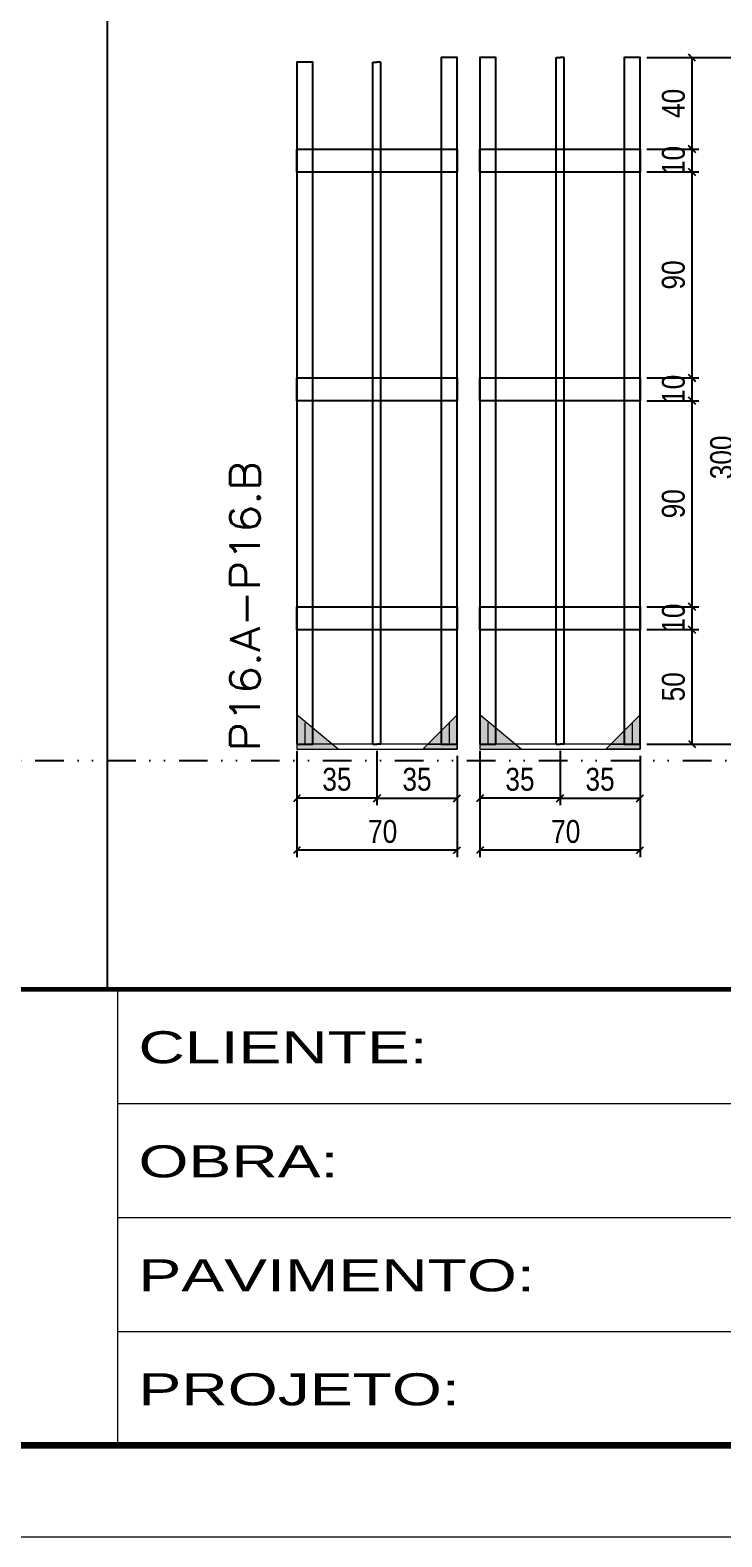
# Model space of a CAD drawing. Extents: x 14400 to 27878, y -21631 to 6985.
# Drawn here: x 19556 to 19858, y -7848 to -7190 of the extents above; entities that cross this region are included whole.
import ezdxf

# ---------------------------------------------------------------- set-up
doc = ezdxf.new("R2010")
doc.units = 0
for name, pattern in [('CONTINUO', [0]), ('DASHED', [0.75, 0.5, -0.25]), ('DIVIDE2', [0.625, 0.25, -0.125, 0, -0.125, 0, -0.125]), ('HIDDEN', [0.375, 0.25, -0.125])]:
    doc.linetypes.add(name, pattern=pattern)
for name, color, linetype in [('COTA', 241, 'Continuous'), ('Nível', 160, 'Continuous'), ('SARR_2.2x10', 60, 'Continuous'), ('SARR_3.5x7', 81, 'Continuous'), ('SARR_7x7', 40, 'Continuous')]:
    doc.layers.add(name, color=color, linetype=linetype)
for name, color, linetype, lineweight in [('Folhas', 255, 'Continuous', 9), ('Madeira', 126, 'Continuous', 18), ('Sarr 2.2x7', 40, 'Continuous', 9), ('SARRAFO DE PRESSAO', 251, 'DASHED', 9), ('Texto Seção', 7, 'Continuous', 15)]:
    doc.layers.add(name, color=color, linetype=linetype, lineweight=lineweight)
doc.styles.add('COTA TECNICA', font='techl___.ttf', dxfattribs={"height": 10})
doc.styles.add('REGUA-120', font='ROMANS.shx', dxfattribs={"height": 15})
doc.styles.add('Tecnologia', font='')
doc.styles.get('Tecnologia').set_extended_font_data('Forgotten Futurist')
doc.dimstyles.new('PAINEL', dxfattribs={"dimtxt": 10, "dimasz": 3, "dimexe": 3, "dimexo": 3, "dimgap": 3, "dimtad": 1, "dimdec": 1, "dimzin": 12, "dimdsep": 46, "dimtxsty": 'COTA TECNICA', "dimblk1": 'OBLIQUE', "dimblk2": 'OBLIQUE', "dimsah": 1, "dimcen": 0.9, "dimclrd": 4, "dimclre": 4, "dimclrt": 240, "dimadec": 1, "dimazin": 3, "dimtfac": 1, "dimtdec": 1, "dimtmove": 0, "dimatfit": 3, "dimfxl": 1, "dimtolj": 1, "dimtzin": 12, "dimarcsym": 0})

# ---------------------------------------------------------------- blocks, each defined once
blk = doc.blocks.new('9999999999')
at = {"color": 30, "linetype": 'CONTINUO'}
for p, q in [((98564.56, 34230.21), (98564.56, 34429.45)), ((98564.56, 34379.64), (99583.98, 34379.64)), ((98564.56, 34329.83), (99487.98, 34329.83)), ((98564.56, 34280.02), (99487.98, 34280.02))]:
    blk.add_line(p, q, dxfattribs=at)
at = {"color": 30, "linetype": 'CONTINUO', "const_width": 2}
blk.add_lwpolyline([(99583.98, 34230.21), (99583.98, 34414.45, 0.414214), (99568.98, 34429.45), (98228.98, 34429.45, 0.414214), (98213.98, 34414.45), (98213.98, 34245.21, 0.414214), (98228.98, 34230.21), (99583.98, 34230.21)], format="xyb", dxfattribs=at)
at = {"layer": 'Folhas'}
blk.add_lwpolyline([(98138.98, 34190.21), (99623.98, 34190.21), (99623.98, 35240.21), (98138.98, 35240.21)], close=True, dxfattribs=at)
at = {"layer": 'Folhas', "color": 30, "const_width": 3}
blk.add_lwpolyline([(98213.98, 34230.21), (99583.98, 34230.21), (99583.98, 35200.21), (98213.98, 35200.21)], close=True, dxfattribs=at)
at = {"layer": 'Folhas', "color": 7, "style": 'Tecnologia', "width": 1.5}
for s, p in [('CLIENTE:', (98573.65, 34397.17)), ('OBRA:', (98573.65, 34347.31)), ('PAVIMENTO:', (98573.65, 34297.5)), ('PROJETO:', (98573.65, 34247.69))]:
    blk.add_text(s, height=14, dxfattribs=at).set_placement(p)
blk = doc.blocks.new('_Oblique')
at = {"color": 0, "linetype": 'ByBlock', "lineweight": -2}
blk.add_line((-0.5, -0.5), (0.5, 0.5), dxfattribs=at)
blk = doc.blocks.new('*D4040')
at = {"layer": 'COTA', "color": 4, "lineweight": -2, "transparency": 16777216}
for p, q in [((19822.37, -7506.89), (19822.37, -7551.07)), ((19752.37, -7519.89), (19752.37, -7551.07)), ((19822.37, -7548.07), (19752.37, -7548.07))]:
    blk.add_line(p, q, dxfattribs=at)
at = {"layer": 'Defpoints', "color": 0, "transparency": 16777216}
for p in [(19822.37, -7503.89), (19752.37, -7516.89), (19752.37, -7548.07)]:
    blk.add_point(p, dxfattribs=at)
at = {"layer": 'COTA', "color": 4, "lineweight": -2, "transparency": 16777216, "xscale": 3, "yscale": 3, "zscale": 3, "rotation": 180}
blk.add_blockref('_Oblique', (19752.37, -7548.07), dxfattribs=at)
at = {"layer": 'COTA', "color": 4, "lineweight": -2, "transparency": 16777216, "xscale": 3, "yscale": 3, "zscale": 3}
blk.add_blockref('_Oblique', (19822.37, -7548.07), dxfattribs=at)
at = {"layer": 'COTA', "color": 240, "transparency": 16777216, "insert": (19789.87, -7539.97), "char_height": 10, "attachment_point": 5, "style": 'COTA TECNICA'}
blk.add_mtext('\\A1;70', dxfattribs=at)
blk = doc.blocks.new('*D4041')
at = {"layer": 'COTA', "color": 4, "lineweight": -2, "transparency": 16777216}
for p, q in [((19825.37, -7451.69), (19848.07, -7451.69)), ((19845.07, -7501.69), (19845.07, -7451.69)), ((19825.37, -7501.69), (19848.07, -7501.69))]:
    blk.add_line(p, q, dxfattribs=at)
at = {"layer": 'Defpoints', "color": 0, "transparency": 16777216}
for p in [(19822.37, -7451.69), (19845.07, -7451.69), (19822.37, -7501.69)]:
    blk.add_point(p, dxfattribs=at)
at = {"layer": 'COTA', "color": 4, "lineweight": -2, "transparency": 16777216, "xscale": 3, "yscale": 3, "zscale": 3}
for p, rotation in [((19845.07, -7451.69), 90), ((19845.07, -7501.69), 270)]:
    blk.add_blockref('_Oblique', p, dxfattribs=dict(at, rotation=rotation))
at = {"layer": 'COTA', "color": 240, "transparency": 16777216, "insert": (19836.96, -7476.69), "char_height": 10, "attachment_point": 5, "rotation": 90, "style": 'COTA TECNICA'}
blk.add_mtext('\\A1;50', dxfattribs=at)
blk = doc.blocks.new('*D4042')
at = {"layer": 'COTA', "color": 4, "lineweight": -2, "transparency": 16777216}
for p, q in [((19825.37, -7441.69), (19848.07, -7441.69)), ((19845.07, -7451.69), (19845.07, -7441.69)), ((19825.37, -7451.69), (19848.07, -7451.69))]:
    blk.add_line(p, q, dxfattribs=at)
at = {"layer": 'Defpoints', "color": 0, "transparency": 16777216}
for p in [(19822.37, -7441.69), (19845.07, -7441.69), (19822.37, -7451.69)]:
    blk.add_point(p, dxfattribs=at)
at = {"layer": 'COTA', "color": 4, "lineweight": -2, "transparency": 16777216, "xscale": 3, "yscale": 3, "zscale": 3}
for p, rotation in [((19845.07, -7441.69), 90), ((19845.07, -7451.69), 270)]:
    blk.add_blockref('_Oblique', p, dxfattribs=dict(at, rotation=rotation))
at = {"layer": 'COTA', "color": 240, "transparency": 16777216, "insert": (19836.96, -7446.69), "char_height": 10, "attachment_point": 5, "rotation": 90, "style": 'COTA TECNICA'}
blk.add_mtext('\\A1;10', dxfattribs=at)
blk = doc.blocks.new('*D4043')
at = {"layer": 'COTA', "color": 4, "lineweight": -2, "transparency": 16777216}
for p, q in [((19825.37, -7351.69), (19848.07, -7351.69)), ((19845.07, -7441.69), (19845.07, -7351.69)), ((19825.37, -7441.69), (19848.07, -7441.69))]:
    blk.add_line(p, q, dxfattribs=at)
at = {"layer": 'Defpoints', "color": 0, "transparency": 16777216}
for p in [(19822.37, -7351.69), (19845.07, -7351.69), (19822.37, -7441.69)]:
    blk.add_point(p, dxfattribs=at)
at = {"layer": 'COTA', "color": 4, "lineweight": -2, "transparency": 16777216, "xscale": 3, "yscale": 3, "zscale": 3}
for p, rotation in [((19845.07, -7351.69), 90), ((19845.07, -7441.69), 270)]:
    blk.add_blockref('_Oblique', p, dxfattribs=dict(at, rotation=rotation))
at = {"layer": 'COTA', "color": 240, "transparency": 16777216, "insert": (19836.93, -7396.69), "char_height": 10, "attachment_point": 5, "rotation": 90, "style": 'COTA TECNICA'}
blk.add_mtext('\\A1;90', dxfattribs=at)
blk = doc.blocks.new('*D4044')
at = {"layer": 'COTA', "color": 4, "lineweight": -2, "transparency": 16777216}
for p, q in [((19825.37, -7341.69), (19848.07, -7341.69)), ((19845.07, -7351.69), (19845.07, -7341.69)), ((19825.37, -7351.69), (19848.07, -7351.69))]:
    blk.add_line(p, q, dxfattribs=at)
at = {"layer": 'Defpoints', "color": 0, "transparency": 16777216}
for p in [(19822.37, -7341.69), (19845.07, -7341.69), (19822.37, -7351.69)]:
    blk.add_point(p, dxfattribs=at)
at = {"layer": 'COTA', "color": 4, "lineweight": -2, "transparency": 16777216, "xscale": 3, "yscale": 3, "zscale": 3}
for p, rotation in [((19845.07, -7341.69), 90), ((19845.07, -7351.69), 270)]:
    blk.add_blockref('_Oblique', p, dxfattribs=dict(at, rotation=rotation))
at = {"layer": 'COTA', "color": 240, "transparency": 16777216, "insert": (19836.96, -7346.69), "char_height": 10, "attachment_point": 5, "rotation": 90, "style": 'COTA TECNICA'}
blk.add_mtext('\\A1;10', dxfattribs=at)
blk = doc.blocks.new('*D4045')
at = {"layer": 'COTA', "color": 4, "lineweight": -2, "transparency": 16777216}
for p, q in [((19825.37, -7201.73), (19869.28, -7201.73)), ((19866.28, -7501.73), (19866.28, -7201.73)), ((19825.37, -7501.73), (19869.28, -7501.73))]:
    blk.add_line(p, q, dxfattribs=at)
at = {"layer": 'Defpoints', "color": 0, "transparency": 16777216}
for p in [(19822.37, -7201.73), (19866.28, -7201.73), (19822.37, -7501.73)]:
    blk.add_point(p, dxfattribs=at)
at = {"layer": 'COTA', "color": 4, "lineweight": -2, "transparency": 16777216, "xscale": 3, "yscale": 3, "zscale": 3}
for p, rotation in [((19866.28, -7201.73), 90), ((19866.28, -7501.73), 270)]:
    blk.add_blockref('_Oblique', p, dxfattribs=dict(at, rotation=rotation))
at = {"layer": 'COTA', "color": 240, "transparency": 16777216, "insert": (19858.06, -7376.43), "char_height": 10, "attachment_point": 5, "rotation": 90, "style": 'COTA TECNICA'}
blk.add_mtext('\\A1;300', dxfattribs=at)
blk = doc.blocks.new('*D4046')
at = {"layer": 'COTA', "color": 4, "lineweight": -2, "transparency": 16777216}
for p, q in [((19742.37, -7506.89), (19742.37, -7551.07)), ((19672.37, -7519.89), (19672.37, -7551.07)), ((19742.37, -7548.07), (19672.37, -7548.07))]:
    blk.add_line(p, q, dxfattribs=at)
at = {"layer": 'Defpoints', "color": 0, "transparency": 16777216}
for p in [(19742.37, -7503.89), (19672.37, -7516.89), (19672.37, -7548.07)]:
    blk.add_point(p, dxfattribs=at)
at = {"layer": 'COTA', "color": 4, "lineweight": -2, "transparency": 16777216, "xscale": 3, "yscale": 3, "zscale": 3, "rotation": 180}
blk.add_blockref('_Oblique', (19672.37, -7548.07), dxfattribs=at)
at = {"layer": 'COTA', "color": 4, "lineweight": -2, "transparency": 16777216, "xscale": 3, "yscale": 3, "zscale": 3}
blk.add_blockref('_Oblique', (19742.37, -7548.07), dxfattribs=at)
at = {"layer": 'COTA', "color": 240, "transparency": 16777216, "insert": (19709.87, -7539.97), "char_height": 10, "attachment_point": 5, "style": 'COTA TECNICA'}
blk.add_mtext('\\A1;70', dxfattribs=at)
blk = doc.blocks.new('*D4047')
at = {"layer": 'COTA', "color": 4, "lineweight": -2, "transparency": 16777216}
for p, q in [((19672.37, -7504.69), (19672.37, -7528.39)), ((19707.37, -7504.69), (19707.37, -7528.39)), ((19707.37, -7525.39), (19672.37, -7525.39))]:
    blk.add_line(p, q, dxfattribs=at)
at = {"layer": 'Defpoints', "color": 0, "transparency": 16777216}
for p in [(19672.37, -7501.69), (19707.37, -7501.69), (19672.37, -7525.39)]:
    blk.add_point(p, dxfattribs=at)
at = {"layer": 'COTA', "color": 4, "lineweight": -2, "transparency": 16777216, "xscale": 3, "yscale": 3, "zscale": 3, "rotation": 180}
blk.add_blockref('_Oblique', (19672.37, -7525.39), dxfattribs=at)
at = {"layer": 'COTA', "color": 4, "lineweight": -2, "transparency": 16777216, "xscale": 3, "yscale": 3, "zscale": 3}
blk.add_blockref('_Oblique', (19707.37, -7525.39), dxfattribs=at)
at = {"layer": 'COTA', "color": 240, "transparency": 16777216, "insert": (19689.87, -7517.17), "char_height": 10, "attachment_point": 5, "style": 'COTA TECNICA'}
blk.add_mtext('\\A1;35', dxfattribs=at)
blk = doc.blocks.new('*D4048')
at = {"layer": 'COTA', "color": 4, "lineweight": -2, "transparency": 16777216}
for p, q in [((19825.37, -7251.69), (19848.07, -7251.69)), ((19845.07, -7341.73), (19845.07, -7251.69)), ((19825.37, -7341.73), (19848.07, -7341.73))]:
    blk.add_line(p, q, dxfattribs=at)
at = {"layer": 'Defpoints', "color": 0, "transparency": 16777216}
for p in [(19822.37, -7251.69), (19845.07, -7251.69), (19822.37, -7341.73)]:
    blk.add_point(p, dxfattribs=at)
at = {"layer": 'COTA', "color": 4, "lineweight": -2, "transparency": 16777216, "xscale": 3, "yscale": 3, "zscale": 3}
for p, rotation in [((19845.07, -7251.69), 90), ((19845.07, -7341.73), 270)]:
    blk.add_blockref('_Oblique', p, dxfattribs=dict(at, rotation=rotation))
at = {"layer": 'COTA', "color": 240, "transparency": 16777216, "insert": (19836.93, -7296.71), "char_height": 10, "attachment_point": 5, "rotation": 90, "style": 'COTA TECNICA'}
blk.add_mtext('\\A1;90', dxfattribs=at)
blk = doc.blocks.new('*D4049')
at = {"layer": 'COTA', "color": 4, "lineweight": -2, "transparency": 16777216}
for p, q in [((19825.37, -7241.69), (19848.07, -7241.69)), ((19845.07, -7251.69), (19845.07, -7241.69)), ((19825.37, -7251.69), (19848.07, -7251.69))]:
    blk.add_line(p, q, dxfattribs=at)
at = {"layer": 'Defpoints', "color": 0, "transparency": 16777216}
for p in [(19822.37, -7241.69), (19845.07, -7241.69), (19822.37, -7251.69)]:
    blk.add_point(p, dxfattribs=at)
at = {"layer": 'COTA', "color": 4, "lineweight": -2, "transparency": 16777216, "xscale": 3, "yscale": 3, "zscale": 3}
for p, rotation in [((19845.07, -7241.69), 90), ((19845.07, -7251.69), 270)]:
    blk.add_blockref('_Oblique', p, dxfattribs=dict(at, rotation=rotation))
at = {"layer": 'COTA', "color": 240, "transparency": 16777216, "insert": (19836.96, -7246.69), "char_height": 10, "attachment_point": 5, "rotation": 90, "style": 'COTA TECNICA'}
blk.add_mtext('\\A1;10', dxfattribs=at)
blk = doc.blocks.new('*D4050')
at = {"layer": 'COTA', "color": 4, "lineweight": -2, "transparency": 16777216}
for p, q in [((19825.37, -7201.73), (19848.07, -7201.73)), ((19845.07, -7241.73), (19845.07, -7201.73)), ((19825.37, -7241.73), (19848.07, -7241.73))]:
    blk.add_line(p, q, dxfattribs=at)
at = {"layer": 'Defpoints', "color": 0, "transparency": 16777216}
for p in [(19822.37, -7201.73), (19845.07, -7201.73), (19822.37, -7241.73)]:
    blk.add_point(p, dxfattribs=at)
at = {"layer": 'COTA', "color": 4, "lineweight": -2, "transparency": 16777216, "xscale": 3, "yscale": 3, "zscale": 3}
for p, rotation in [((19845.07, -7201.73), 90), ((19845.07, -7241.73), 270)]:
    blk.add_blockref('_Oblique', p, dxfattribs=dict(at, rotation=rotation))
at = {"layer": 'COTA', "color": 240, "transparency": 16777216, "insert": (19836.96, -7221.73), "char_height": 10, "attachment_point": 5, "rotation": 90, "style": 'COTA TECNICA'}
blk.add_mtext('\\A1;40', dxfattribs=at)
blk = doc.blocks.new('*D4051')
at = {"layer": 'COTA', "color": 4, "lineweight": -2, "transparency": 16777216}
for p, q in [((19752.37, -7504.69), (19752.37, -7528.39)), ((19787.37, -7504.69), (19787.37, -7528.39)), ((19787.37, -7525.39), (19752.37, -7525.39))]:
    blk.add_line(p, q, dxfattribs=at)
at = {"layer": 'Defpoints', "color": 0, "transparency": 16777216}
for p in [(19752.37, -7501.69), (19787.37, -7501.69), (19752.37, -7525.39)]:
    blk.add_point(p, dxfattribs=at)
at = {"layer": 'COTA', "color": 4, "lineweight": -2, "transparency": 16777216, "xscale": 3, "yscale": 3, "zscale": 3, "rotation": 180}
blk.add_blockref('_Oblique', (19752.37, -7525.39), dxfattribs=at)
at = {"layer": 'COTA', "color": 4, "lineweight": -2, "transparency": 16777216, "xscale": 3, "yscale": 3, "zscale": 3}
blk.add_blockref('_Oblique', (19787.37, -7525.39), dxfattribs=at)
at = {"layer": 'COTA', "color": 240, "transparency": 16777216, "insert": (19769.87, -7517.17), "char_height": 10, "attachment_point": 5, "style": 'COTA TECNICA'}
blk.add_mtext('\\A1;35', dxfattribs=at)
blk = doc.blocks.new('*D4038')
at = {"layer": 'COTA', "color": 4, "lineweight": -2, "transparency": 16777216}
for p, q in [((19707.37, -7504.69), (19707.37, -7528.39)), ((19742.37, -7506.89), (19742.37, -7528.39)), ((19707.37, -7525.39), (19742.37, -7525.39))]:
    blk.add_line(p, q, dxfattribs=at)
at = {"layer": 'Defpoints', "color": 0, "transparency": 16777216}
for p in [(19707.37, -7501.69), (19742.37, -7503.89), (19742.37, -7525.39)]:
    blk.add_point(p, dxfattribs=at)
at = {"layer": 'COTA', "color": 4, "lineweight": -2, "transparency": 16777216, "xscale": 3, "yscale": 3, "zscale": 3, "rotation": 180}
blk.add_blockref('_Oblique', (19707.37, -7525.39), dxfattribs=at)
at = {"layer": 'COTA', "color": 4, "lineweight": -2, "transparency": 16777216, "xscale": 3, "yscale": 3, "zscale": 3}
blk.add_blockref('_Oblique', (19742.37, -7525.39), dxfattribs=at)
at = {"layer": 'COTA', "color": 240, "transparency": 16777216, "insert": (19724.87, -7517.17), "char_height": 10, "attachment_point": 5, "style": 'COTA TECNICA'}
blk.add_mtext('\\A1;35', dxfattribs=at)
blk = doc.blocks.new('*D4039')
at = {"layer": 'COTA', "color": 4, "lineweight": -2, "transparency": 16777216}
for p, q in [((19787.37, -7504.69), (19787.37, -7528.39)), ((19822.37, -7506.89), (19822.37, -7528.39)), ((19787.37, -7525.39), (19822.37, -7525.39))]:
    blk.add_line(p, q, dxfattribs=at)
at = {"layer": 'Defpoints', "color": 0, "transparency": 16777216}
for p in [(19787.37, -7501.69), (19822.37, -7503.89), (19822.37, -7525.39)]:
    blk.add_point(p, dxfattribs=at)
at = {"layer": 'COTA', "color": 4, "lineweight": -2, "transparency": 16777216, "xscale": 3, "yscale": 3, "zscale": 3, "rotation": 180}
blk.add_blockref('_Oblique', (19787.37, -7525.39), dxfattribs=at)
at = {"layer": 'COTA', "color": 4, "lineweight": -2, "transparency": 16777216, "xscale": 3, "yscale": 3, "zscale": 3}
blk.add_blockref('_Oblique', (19822.37, -7525.39), dxfattribs=at)
at = {"layer": 'COTA', "color": 240, "transparency": 16777216, "insert": (19804.87, -7517.17), "char_height": 10, "attachment_point": 5, "style": 'COTA TECNICA'}
blk.add_mtext('\\A1;35', dxfattribs=at)

msp = doc.modelspace()

# ---------------------------------------------------------------- hatches: boundary and pattern name
at = {"layer": 'Madeira'}
h = msp.add_hatch(color=252, dxfattribs=at)
h.dxf.hatch_style = 2
h.paths.add_polyline_path([(19672.37, -7488.89), (19672.37, -7503.89), (19690.37, -7503.89)])
h = msp.add_hatch(color=252, dxfattribs=at)
h.dxf.hatch_style = 2
h.paths.add_polyline_path([(19742.37, -7488.89), (19742.37, -7503.89), (19727.37, -7503.89)])
h = msp.add_hatch(color=252, dxfattribs=at)
h.dxf.hatch_style = 2
h.paths.add_polyline_path([(19752.37, -7488.89), (19752.37, -7503.89), (19770.37, -7503.89)])
h = msp.add_hatch(color=252, dxfattribs=at)
h.dxf.hatch_style = 2
h.paths.add_polyline_path([(19822.37, -7488.89), (19822.37, -7503.89), (19807.37, -7503.89)])

# ---------------------------------------------------------------- linework, layer by layer
at = {"layer": 'COTA'}
msp.add_line((19589.43, -6838.17), (19589.43, -7608.93), dxfattribs=at)
at = {"layer": 'Madeira', "color": 1, "linetype": 'HIDDEN'}
for p, q in [((19675.87, -7492.39), (19675.87, -7501.69)), ((19675.87, -7492.39), (19675.87, -7501.69)), ((19738.87, -7492.39), (19738.87, -7501.69)), ((19738.87, -7492.39), (19738.87, -7501.69)), ((19755.87, -7492.39), (19755.87, -7501.69)), ((19755.87, -7492.39), (19755.87, -7501.69)), ((19818.87, -7492.39), (19818.87, -7501.69)), ((19818.87, -7492.39), (19818.87, -7501.69)), ((19679.37, -7495.89), (19679.37, -7501.69)), ((19759.37, -7495.89), (19759.37, -7501.69)), ((19682.2, -7501.69), (19672.37, -7501.69)), ((19682.2, -7501.69), (19672.37, -7501.69)), ((19688.17, -7501.69), (19672.37, -7501.69)), ((19729.57, -7501.69), (19742.37, -7501.69)), ((19732.53, -7501.69), (19742.37, -7501.69)), ((19732.53, -7501.69), (19742.37, -7501.69)), ((19762.2, -7501.69), (19752.37, -7501.69)), ((19762.2, -7501.69), (19752.37, -7501.69)), ((19768.17, -7501.69), (19752.37, -7501.69)), ((19809.57, -7501.69), (19822.37, -7501.69)), ((19812.53, -7501.69), (19822.37, -7501.69)), ((19812.53, -7501.69), (19822.37, -7501.69))]:
    msp.add_line(p, q, dxfattribs=at)
at = {"layer": 'Madeira'}
for p, q in [((19672.37, -7501.69), (19672.37, -7503.89)), ((19672.37, -7501.69), (19672.37, -7503.89)), ((19672.37, -7501.69), (19672.37, -7503.89)), ((19752.37, -7501.69), (19752.37, -7503.89)), ((19752.37, -7501.69), (19752.37, -7503.89)), ((19752.37, -7501.69), (19752.37, -7503.89))]:
    msp.add_line(p, q, dxfattribs=at)
at = {"layer": 'Madeira', "color": 0}
for points in [[(19672.37, -7488.89), (19672.37, -7503.89), (19690.37, -7503.89), (19672.37, -7488.89)], [(19742.37, -7488.89), (19742.37, -7503.89), (19727.37, -7503.89), (19742.37, -7488.89)], [(19752.37, -7488.89), (19752.37, -7503.89), (19770.37, -7503.89), (19752.37, -7488.89)], [(19822.37, -7488.89), (19822.37, -7503.89), (19807.37, -7503.89), (19822.37, -7488.89)]]:
    msp.add_lwpolyline(points, dxfattribs=at)
at = {"layer": 'Nível', "color": 4, "linetype": 'DIVIDE2', "ltscale": 50}
msp.add_line((19243.47, -7508.89), (20613.47, -7508.89), dxfattribs=at)
at = {"layer": 'Sarr 2.2x7'}
for points in [[(19742.37, -7501.69), (19672.37, -7501.69), (19672.37, -7503.89), (19742.37, -7503.89)], [(19822.37, -7501.69), (19752.37, -7501.69), (19752.37, -7503.89), (19822.37, -7503.89)]]:
    msp.add_lwpolyline(points, close=True, dxfattribs=at)
at = {"layer": 'SARR_2.2x10'}
for points in [[(19672.37, -7241.73), (19742.37, -7241.73), (19742.37, -7251.73), (19672.37, -7251.73)], [(19752.37, -7241.73), (19822.37, -7241.73), (19822.37, -7251.73), (19752.37, -7251.73)], [(19672.37, -7341.73), (19742.37, -7341.73), (19742.37, -7351.73), (19672.37, -7351.73)], [(19752.37, -7341.73), (19822.37, -7341.73), (19822.37, -7351.73), (19752.37, -7351.73)], [(19672.37, -7441.73), (19742.37, -7441.73), (19742.37, -7451.73), (19672.37, -7451.73)], [(19752.37, -7441.73), (19822.37, -7441.73), (19822.37, -7451.73), (19752.37, -7451.73)]]:
    msp.add_lwpolyline(points, close=True, dxfattribs=at)
at = {"layer": 'SARR_3.5x7'}
for p, q in [((19785.62, -7501.69), (19785.62, -7201.73)), ((19785.62, -7201.73), (19787.37, -7201.73)), ((19789.12, -7201.73), (19787.37, -7201.73)), ((19789.12, -7501.69), (19789.12, -7201.73)), ((19705.62, -7501.69), (19705.62, -7203.67)), ((19705.62, -7203.67), (19707.37, -7203.67)), ((19709.12, -7203.67), (19707.37, -7203.67)), ((19709.12, -7501.69), (19709.12, -7203.67)), ((19705.62, -7501.69), (19707.37, -7501.69)), ((19709.12, -7501.69), (19707.37, -7501.69)), ((19785.62, -7501.69), (19787.37, -7501.69)), ((19789.12, -7501.69), (19787.37, -7501.69))]:
    msp.add_line(p, q, dxfattribs=at)
at = {"layer": 'SARR_7x7'}
for points in [[(19735.37, -7501.69), (19742.37, -7501.69), (19742.37, -7201.73), (19735.37, -7201.73)], [(19752.37, -7501.69), (19759.37, -7501.69), (19759.37, -7201.73), (19752.37, -7201.73)], [(19815.37, -7501.69), (19822.37, -7501.69), (19822.37, -7201.73), (19815.37, -7201.73)], [(19672.37, -7501.69), (19679.37, -7501.69), (19679.37, -7203.67), (19672.37, -7203.67)]]:
    msp.add_lwpolyline(points, close=True, dxfattribs=at)

# ---------------------------------------------------------------- block references
at = {"layer": 'SARRAFO DE PRESSAO', "color": 6, "linetype": 'ByBlock'}
msp.add_blockref('9999999999', (-78970.51, -42038.38), dxfattribs=at)

# ---------------------------------------------------------------- texts
at = {"layer": 'Texto Seção', "style": 'REGUA-120', "width": 1.1}
msp.add_text('P16.A-P16.B', height=13, rotation=90, dxfattribs=at).set_placement((19656.22, -7505))

# ---------------------------------------------------------------- dimensions: what is measured, and where the dimension line sits
at = {"layer": 'COTA'}
for base, p1, p2, angle, picture, middle in [((19866.28, -7201.73), (19822.37, -7501.73), (19822.37, -7201.73), 90, '*D4045', (19866.28, -7376.43)), ((19845.07, -7241.69), (19822.37, -7251.69), (19822.37, -7241.69), 90, '*D4049', (19845.07, -7246.69)), ((19845.07, -7341.69), (19822.37, -7351.69), (19822.37, -7341.69), 90, '*D4044', (19845.07, -7346.69)), ((19845.07, -7441.69), (19822.37, -7451.69), (19822.37, -7441.69), 90, '*D4042', (19845.07, -7446.69)), ((19672.37, -7548.07), (19742.37, -7503.89), (19672.37, -7516.89), 180, '*D4046', (19709.87, -7548.07)), ((19752.37, -7548.07), (19822.37, -7503.89), (19752.37, -7516.89), 180, '*D4040', (19789.87, -7548.07))]:
    dim = msp.add_linear_dim(base=base, p1=p1, p2=p2, angle=angle, dimstyle='PAINEL', override={"dimtmove": 1}, dxfattribs=at)
    dim.commit()
    dim.dimension.update_dxf_attribs({"geometry": picture, "text_midpoint": middle, "dimtype": 160})
dim = msp.add_linear_dim(base=(19845.07, -7201.73), p1=(19822.37, -7241.73), p2=(19822.37, -7201.73), angle=90, dimstyle='PAINEL', dxfattribs=at)
dim.commit()
dim.dimension.update_dxf_attribs({"geometry": '*D4050', "text_midpoint": (19836.96, -7221.73)})
for base, p1, p2, angle, picture, middle in [((19845.07, -7251.69), (19822.37, -7341.73), (19822.37, -7251.69), 90, '*D4048', (19836.93, -7296.71)), ((19845.07, -7351.69), (19822.37, -7441.69), (19822.37, -7351.69), 90, '*D4043', (19836.93, -7396.69)), ((19845.07, -7451.69), (19822.37, -7501.69), (19822.37, -7451.69), 90, '*D4041', (19836.96, -7476.69)), ((19672.37, -7525.39), (19707.37, -7501.69), (19672.37, -7501.69), 180, '*D4047', (19689.87, -7517.17)), ((19752.37, -7525.39), (19787.37, -7501.69), (19752.37, -7501.69), 180, '*D4051', (19769.87, -7517.17))]:
    dim = msp.add_linear_dim(base=base, p1=p1, p2=p2, angle=angle, dimstyle='PAINEL', override={"dimtmove": 1}, dxfattribs=at)
    dim.commit()
    dim.dimension.update_dxf_attribs({"geometry": picture, "text_midpoint": middle})
for base, p1, p2, picture, middle in [((19742.37, -7525.39), (19707.37, -7501.69), (19742.37, -7503.89), '*D4038', (19724.87, -7517.17)), ((19822.37, -7525.39), (19787.37, -7501.69), (19822.37, -7503.89), '*D4039', (19804.87, -7517.17))]:
    dim = msp.add_linear_dim(base=base, p1=p1, p2=p2, dimstyle='PAINEL', dxfattribs=at)
    dim.commit()
    dim.dimension.update_dxf_attribs({"geometry": picture, "text_midpoint": middle})

doc.saveas('drawing.dxf')
